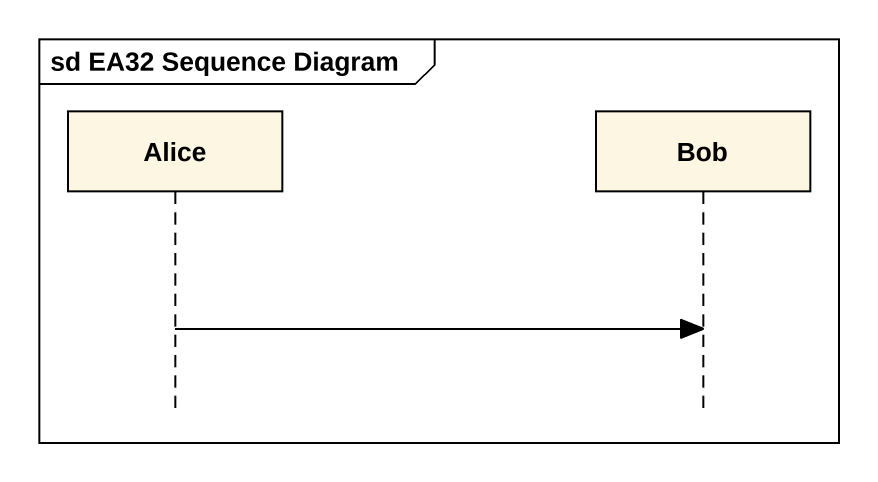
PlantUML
@startuml
mainframe sd EA32 Sequence Diagram
hide footbox
participant Alice
participant Bob

Alice -> Bob
@enduml
